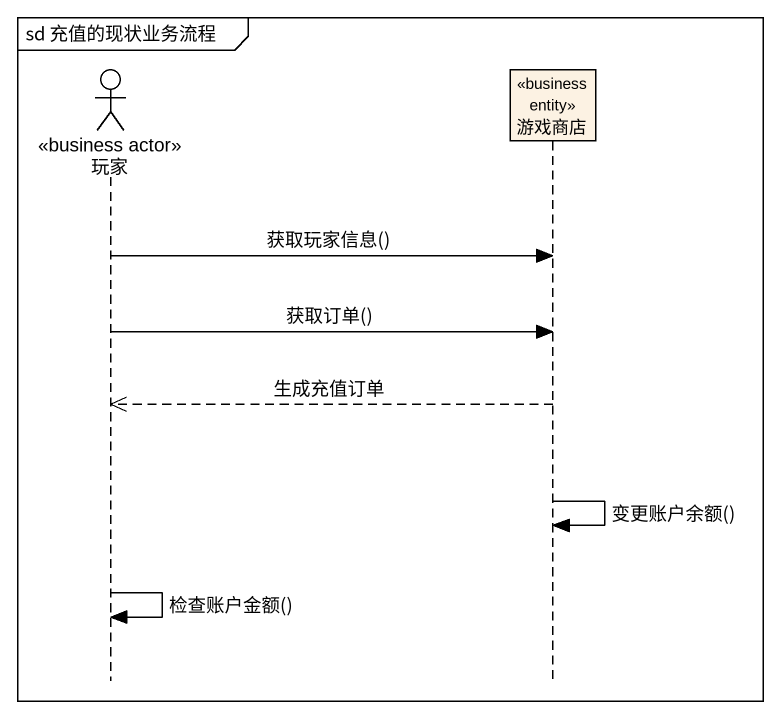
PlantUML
@startuml
mainframe sd 充值的现状业务流程
hide footbox
actor 玩家 <<business actor>>
participant 游戏商店 <<business entity>>

玩家 -> 游戏商店 : 获取玩家信息()
玩家 -> 游戏商店 : 获取订单()
游戏商店 -->> 玩家 : 生成充值订单
游戏商店 -> 游戏商店 : 变更账户余额()
玩家 -> 玩家 : 检查账户金额()
@enduml
